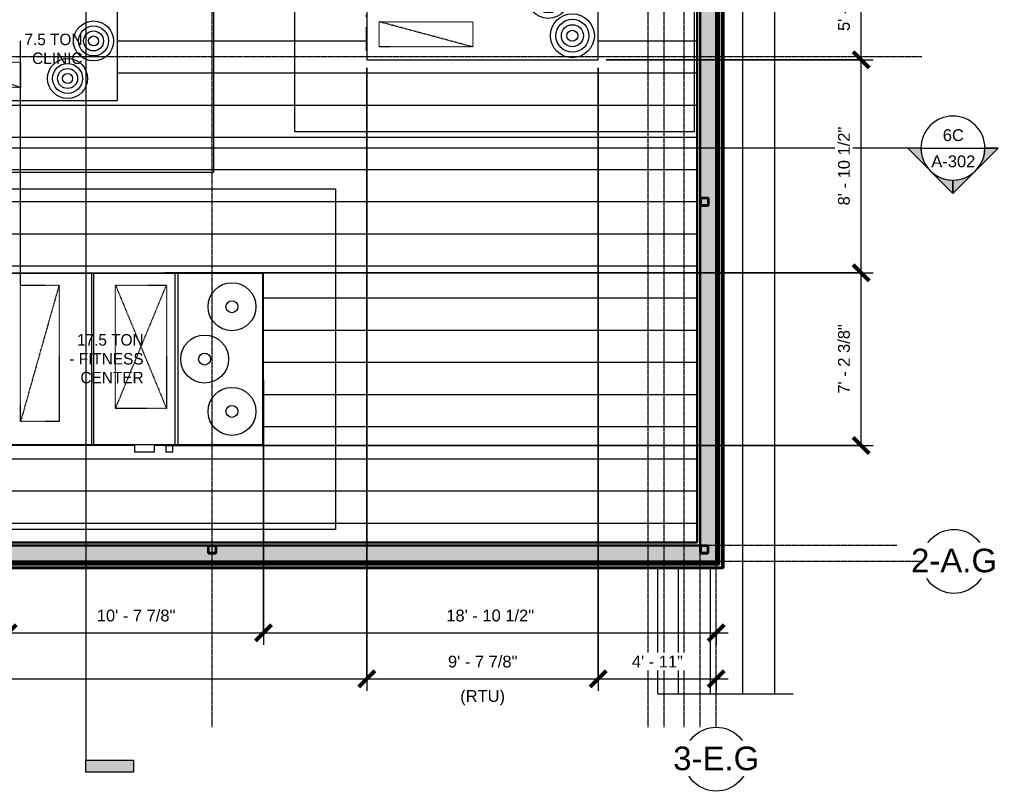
# Model space of a CAD drawing. Header units: inches. Extents: x 21290 to 29220, y -23522 to -20467.
# Drawn here: x 28723.9 to 29220, y -22910.2 to -22524.5 of the extents above; entities that cross this region are included whole.
import ezdxf

# ---------------------------------------------------------------- set-up
doc = ezdxf.new("R2010")
doc.units = ezdxf.units.IN
doc.header["$MEASUREMENT"] = 0
for name, pattern in [('Dash', [0.25, 0.125, -0.125]), ('Grid Line 1_2_', [0.875, 0.5, -0.125, 0.125, -0.125]), ('Hidden', [0.28125, 0.1875, -0.09375])]:
    doc.linetypes.add(name, pattern=pattern)
for name, color, linetype, lineweight in [('A-ANNO-DIMS', 211, 'Continuous', 9), ('A-ANNO-DIMS-64', 211, 'Continuous', 9), ('A-DETL', 90, 'Continuous', 9), ('A-ROOF', 132, 'Continuous', 9), ('A-ROOF-PATT', 132, 'Continuous', 9), ('A-WALL', 113, 'Continuous', 9), ('A-WALL-PATT', 111, 'Continuous', 25), ('G-ANNO-SYMB', 111, 'Continuous', 9), ('M-EQPM', 50, 'Continuous', 9), ('M-EQPM-HDLN', 50, 'Dash', 9), ('M-EQPM-IDEN', 50, 'Continuous', 9), ('S-COLS', 52, 'Continuous', 9), ('S-GRID', 1, 'Continuous', 9), ('S-GRID-IDEN', 1, 'Continuous', 9)]:
    doc.layers.add(name, color=color, linetype=linetype, lineweight=lineweight)
doc.styles.add('Arial_2', font='arial.ttf', dxfattribs={"height": 11.802395})
doc.styles.add('Arial_3', font='arial.ttf', dxfattribs={"height": 5.901198})
doc.styles.add('Century Gothic_1', font='GOTHIC.TTF', dxfattribs={"height": 5.748447})
doc.dimstyles.new('OD_Dimension', dxfattribs={"dimscale": 12, "dimtxt": 6, "dimasz": 0.666667, "dimexe": 0.5, "dimexo": 0.333333, "dimgap": 0.333333, "dimtad": 1, "dimdec": 3, "dimrnd": 0.125, "dimzin": 1, "dimdsep": 46, "dimlunit": 4, "dimtxsty": 'Arial_3', "dimblk1": 'OBLIQUE', "dimblk2": 'OBLIQUE', "dimsah": 1, "dimcen": 0.09, "dimdle": 0.5, "dimazin": 0, "dimtfac": 1, "dimtdec": 4, "dimtix": 1, "dimtmove": 0, "dimatfit": 3, "dimfxl": 1, "dimtvp": 1, "dimtfill": 1, "dimfrac": 2, "dimtolj": 1, "dimtzin": 0, "dimarcsym": 2})
pattern_1 = [(45, (6265.011, 0), (-6.3356768, 6.3356768), []), (45, (6265.011, 9.6), (-6.3356768, 6.3356768), [])]
pattern_2 = [(161.57, (6265.331, 0.32), (-2.560496185, -0.000537386), [0, -18.214, 2.022, 0]), (18.43, (6264.691, 0.32), (-2.560496185, 0.000537386), [0, -18.214, 2.022, 0]), (108.43, (6265.331, 0.32), (1.27922091, -6.400876726), [6.07, -14.166]), (71.57, (6264.691, 0.32), (1.27922091, 6.400876726), [6.07, -14.166])]
pattern_3 = [(0, (6265.011, 0), (10.24, 2.56), [0.845, -6.835, 0.845, -6.835, -40.96]), (0, (6265.011, 0), (10.24, 2.56), [-15.36, 0.845, -14.515, 0.845, -6.835, -17.92]), (0, (6265.011, 0), (10.24, 2.56), [-38.4, 0.845, -4.275, 0.845, -11.955]), (120, (6268.851, 1.28), (-7.33702503, 7.58810013), [0.845, -6.835, 0.845, -6.835, -40.96]), (120, (6268.851, 1.28), (-7.33702503, 7.58810013), [-15.36, 0.845, -14.515, 0.845, -6.835, -17.92]), (120, (6268.851, 1.28), (-7.33702503, 7.58810013), [-38.4, 0.845, -4.275, 0.845, -11.955]), (240, (6270.131, 6.4), (-2.90297497, -10.14810013), [0.845, -6.835, 0.845, -6.835, -40.96]), (240, (6270.131, 6.4), (-2.90297497, -10.14810013), [-15.36, 0.845, -14.515, 0.845, -6.835, -17.92]), (240, (6270.131, 6.4), (-2.90297497, -10.14810013), [-38.4, 0.845, -4.275, 0.845, -11.955])]
pattern_4 = [(0, (6265.011, 0), (0, 8), []), (90, (6265.011, 0), (-8, 5e-16), [])]

# ---------------------------------------------------------------- blocks, each defined once
blk = doc.blocks.new('Carrier_48TC_Standard_Efficiency_Gas_Heat_Electric_Cooling_Packaged_Rooftop_Unit_3_to_15_nominal_tons - 15 ton 48TC__16-873539-Roof Low - Callout 7')
at = {"layer": 'M-EQPM', "color": 43, "linetype": 'Hidden', "lineweight": 18}
for p, q in [((-105.94, -79.69), (-105.94, 67.69)), ((-105.94, 67.69), (93.94, 67.69)), ((93.94, 67.69), (93.94, -79.69)), ((93.94, -79.69), (-105.94, -79.69))]:
    blk.add_line(p, q, dxfattribs=at)
at = {"layer": 'M-EQPM', "color": 43, "lineweight": 18}
for p, q in [((57.94, 31.69), (-57.94, 31.69)), ((-57.94, 31.69), (-57.94, -31.69)), ((57.94, -31.69), (57.94, 31.69)), ((58.06, 27.31), (57.94, 27.31)), ((58.06, 27.31), (58.06, 15.44)), ((57.94, 15.44), (58.06, 15.44)), ((58.06, 10.34), (57.94, 10.34)), ((58.06, 10.32), (58.06, 10.34)), ((58.06, 10.34), (58.06, 9.29)), ((57.94, 9.29), (58.06, 9.29)), ((58.06, 6.69), (57.94, 6.69)), ((58.06, 9.29), (58.06, 9.31)), ((58.06, 6.69), (58.06, -25.06)), ((57.94, -25.06), (58.06, -25.06)), ((-57.94, -31.69), (57.94, -31.69))]:
    blk.add_line(p, q, dxfattribs=at)
for centre, radius in [((-44.94, 19.69), 11), ((-44.94, 19.69), 8.25), ((-44.94, 19.69), 5.5), ((-44.94, 19.69), 2.75), ((-32.94, 0), 11), ((-32.94, 0), 8.25), ((-32.94, 0), 5.5), ((-32.94, 0), 2.75), ((-44.94, -19.69), 11), ((-44.94, -19.69), 8.25), ((-44.94, -19.69), 5.5), ((-44.94, -19.69), 2.75)]:
    blk.add_circle(centre, radius, dxfattribs=at)
at = {"layer": 'M-EQPM-HDLN', "color": 43, "lineweight": 18}
for p, q in [((4.81, 25.31), (51.69, 12.69)), ((4.81, 12.69), (4.81, 25.31)), ((4.81, 25.31), (51.69, 25.31)), ((51.69, 25.31), (51.69, 12.69)), ((51.69, 12.69), (4.81, 12.69)), ((24.94, -26.81), (51.69, 7.19)), ((24.94, 7.19), (51.69, -26.81)), ((24.94, -26.81), (24.94, 7.19)), ((24.94, 7.19), (51.69, 7.19)), ((51.69, 7.19), (51.69, -26.81)), ((51.69, -26.81), (24.94, -26.81))]:
    blk.add_line(p, q, dxfattribs=at)
blk = doc.blocks.new('Carrier_48TC_Standard_Efficiency_Gas_Heat_Electric_Cooling_Packaged_Rooftop_Unit_3_to_15_nominal_tons - 7_5 ton 48TC__08-873531-Roof Low - Callout 7')
at = {"layer": 'M-EQPM', "color": 43, "linetype": 'Hidden', "lineweight": 18}
for p, q in [((-92.06, -77.75), (-92.06, 65.75)), ((-92.06, 65.75), (80.06, 65.75)), ((80.06, 65.75), (80.06, -77.75)), ((80.06, -77.75), (-92.06, -77.75))]:
    blk.add_line(p, q, dxfattribs=at)
at = {"layer": 'M-EQPM', "color": 43, "lineweight": 18}
for p, q in [((44.06, 29.75), (-44.06, 29.75)), ((-44.06, 29.75), (-44.06, -29.75)), ((44.06, -29.75), (44.06, 29.75)), ((44.19, 24.75), (44.06, 24.75)), ((44.19, 24.75), (44.19, 12.12)), ((44.06, 12.12), (44.19, 12.12)), ((44.19, 8.15), (44.06, 8.15)), ((44.06, 7.1), (44.19, 7.1)), ((44.19, 8.13), (44.19, 8.15)), ((44.19, 8.15), (44.19, 7.1)), ((44.19, 7.1), (44.19, 7.12)), ((44.19, 4.87), (44.06, 4.87)), ((44.19, 4.87), (44.19, -23.5)), ((44.06, -23.5), (44.19, -23.5)), ((-44.06, -29.75), (44.06, -29.75))]:
    blk.add_line(p, q, dxfattribs=at)
for centre, radius in [((-19.06, 18.75), 10), ((-19.06, 18.75), 7.5), ((-19.06, 18.75), 5), ((-19.06, 18.75), 2.5), ((-32.06, 0), 10), ((-32.06, 0), 7.5), ((-32.06, 0), 5), ((-32.06, 0), 2.5)]:
    blk.add_circle(centre, radius, dxfattribs=at)
at = {"layer": 'M-EQPM-HDLN', "color": 43, "lineweight": 18}
for p, q in [((4.44, 23.25), (40.81, 10.62)), ((4.44, 10.62), (4.44, 23.25)), ((4.44, 23.25), (40.81, 23.25)), ((40.81, 23.25), (40.81, 10.62)), ((40.81, 10.62), (4.44, 10.62)), ((26.81, -23.5), (40.81, 5.25)), ((26.81, 5.25), (40.81, -23.5)), ((26.81, -23.5), (26.81, 5.25)), ((26.81, 5.25), (40.81, 5.25)), ((40.81, 5.25), (40.81, -23.5)), ((40.81, -23.5), (26.81, -23.5))]:
    blk.add_line(p, q, dxfattribs=at)
blk = doc.blocks.new('AHU-Rooftop-Carrier 48TC 15-28 ton - TC017-1749339-Roof Low - Callout 7')
at = {"layer": 'M-EQPM', "color": 43, "linetype": 'Hidden', "lineweight": 18}
for p, q in [((-105.94, -85.19), (-105.94, 85.19)), ((-105.94, 85.19), (99.94, 85.19)), ((99.94, 85.19), (99.94, -85.19)), ((99.94, -85.19), (-105.94, -85.19))]:
    blk.add_line(p, q, dxfattribs=at)
at = {"layer": 'M-EQPM', "color": 43, "lineweight": 18}
for p, q in [((-63.94, 43.19), (63.94, 43.19)), ((-63.94, 43.19), (-63.94, -43.19)), ((-63.47, 42.47), (-63.47, -42.47)), ((-63.47, 42.47), (-63.47, -42.47)), ((63.22, 42.72), (-63.22, 42.72)), ((63.22, 42.72), (-63.22, 42.72)), ((-22.27, 42.72), (-22.27, -42.72)), ((-21.27, 42.72), (-21.27, -42.72)), ((19.41, 42.72), (19.41, -42.72)), ((20.91, 42.72), (20.91, -42.72)), ((63.47, -42.47), (63.47, 42.47)), ((63.47, -42.47), (63.47, 42.47)), ((63.94, -43.19), (63.94, 43.19)), ((-0.68, -43.19), (-63.94, -43.19)), ((-63.22, -42.72), (63.22, -42.72)), ((-63.22, -42.72), (63.22, -42.72)), ((-0.68, -42.72), (-0.68, -46.34)), ((9.32, -46.34), (9.32, -42.72)), ((14.91, -43.19), (9.32, -43.19)), ((14.91, -42.72), (14.91, -46.34)), ((18.41, -46.34), (18.41, -42.72)), ((63.94, -43.19), (18.41, -43.19)), ((-0.68, -46.34), (9.32, -46.34)), ((14.91, -46.34), (18.41, -46.34))]:
    blk.add_line(p, q, dxfattribs=at)
for centre, radius in [((48.09, 26.19), 12), ((48.09, 26.19), 3), ((34.41, 0), 12), ((34.41, 0), 3), ((48.09, -26.19), 12), ((48.09, -26.19), 3)]:
    blk.add_circle(centre, radius, dxfattribs=at)
for centre, start, end in [((-63.22, 42.47), 90, 180), ((-63.22, 42.47), 90, 180), ((63.22, 42.47), 0, 90), ((63.22, 42.47), 0, 90), ((-63.22, -42.47), 180, 270), ((-63.22, -42.47), 180, 270), ((63.22, -42.47), 270, 0), ((63.22, -42.47), 270, 0)]:
    blk.add_arc(centre, 0.25, start, end, dxfattribs=at)
at = {"layer": 'M-EQPM-HDLN', "color": 43, "lineweight": 18}
for p, q in [((-38.44, 36.94), (-57.69, -31.19)), ((-57.69, -31.19), (-57.69, 36.94)), ((-57.69, 36.94), (-38.44, 36.94)), ((-38.44, 36.94), (-38.44, -31.19)), ((-10.19, 36.94), (15.31, -24.69)), ((-10.19, -24.69), (15.31, 36.94)), ((-10.19, -24.69), (-10.19, 36.94)), ((-10.19, 36.94), (15.31, 36.94)), ((15.31, 36.94), (15.31, -24.69)), ((15.31, -24.69), (-10.19, -24.69)), ((-38.44, -31.19), (-57.69, -31.19))]:
    blk.add_line(p, q, dxfattribs=at)
blk = doc.blocks.new('Section - 3_32_ x 3_8_-18514-Roof Low - Callout 7')
at = {"layer": 'G-ANNO-SYMB'}
blk.add_hatch(color=256, dxfattribs=at).paths.add_polyline_path([(0, 0.375), (0, 0), (-0.09375, 0), (-0.09375, 0.375)], flags=0)
for p, q in [((0, 0.375), (-0.09375, 0.375)), ((-0.09375, 0.375), (-0.09375, 0)), ((0, 0), (0, 0.375)), ((-0.09375, 0), (0, 0))]:
    blk.add_line(p, q, dxfattribs=at)
blk = doc.blocks.new('Section - Section Head - Filled-1526-Roof Low - Callout 7')
at = {"layer": 'G-ANNO-SYMB'}
h = blk.add_hatch(color=256, dxfattribs=at)
edge = h.paths.add_edge_path(flags=0)
edge.add_line((-0.4268, 0.1768), (-0.25, 0.3536))
edge.add_line((-0.25, 0.3536), (-0.25, 0.25))
edge.add_arc((-0.25, 0), 0.25, 90, 135)
h = blk.add_hatch(color=256, dxfattribs=at)
edge = h.paths.add_edge_path(flags=0)
edge.add_arc((-0.25, 0), 0.25, 45, 90)
edge.add_line((-0.25, 0.25), (-0.25, 0.3536))
edge.add_line((-0.25, 0.3536), (-0.0732, 0.1768))
h = blk.add_hatch(color=256, dxfattribs=at)
edge = h.paths.add_edge_path(flags=0)
edge.add_arc((-0.25, 0), 0.2503, 137.9216, 180)
edge.add_line((-0.5003, 0), (-0.6036, 0))
edge.add_line((-0.6036, 0), (-0.4358, 0.1678))
h = blk.add_hatch(color=256, dxfattribs=at)
edge = h.paths.add_edge_path(flags=0)
edge.add_line((-0.0642, 0.1678), (0.1036, 0))
edge.add_line((0.1036, 0), (0.0003, 0))
edge.add_arc((-0.25, 0), 0.2503, 0, 42.0784)
for p, q in [((-0.25, 0.3536), (-0.6036, 0)), ((-0.25, 0.3536), (-0.4268, 0.1768)), ((-0.25, 0.3536), (0.1036, 0)), ((-0.25, 0.25), (-0.25, 0.3536)), ((-0.0732, 0.1768), (-0.25, 0.3536)), ((-0.25, 0.3536), (-0.25, 0.25)), ((-0.4358, 0.1678), (-0.6036, 0)), ((0.1036, 0), (-0.0642, 0.1678)), ((-0.6036, 0), (-0.5003, 0)), ((0.0003, 0), (0.1036, 0)), ((-0.5, 0), (-0.6036, 0)), ((0, 0), (0.1036, 0))]:
    blk.add_line(p, q, dxfattribs=at)
for radius, start, end in [(0.25, 360, 180), (0.25, 90, 135), (0.25, 45, 90), (0.2503, 137.9216, 180), (0.2503, 0, 42.0784), (0.25, 180, 360)]:
    blk.add_arc((-0.25, 0), radius, start, end, dxfattribs=at)
blk = doc.blocks.new('Grid - Grid Head - Circle-14747-Roof Low - Callout 7')
at = {"layer": 'S-GRID-IDEN'}
blk.add_circle((0, 0), 0.25, dxfattribs=at)
blk = doc.blocks.new('DIMBLOCK35-Roof Low - Callout 7')
at = {"layer": 'A-ANNO-DIMS-64', "lineweight": 50}
for p, q in [((29144.99, -22650.93), (29140.99, -22646.93)), ((29144.99, -22650.93), (29148.99, -22654.93)), ((29144.99, -22737.3), (29140.99, -22733.3)), ((29144.99, -22737.3), (29148.99, -22741.3))]:
    blk.add_line(p, q, dxfattribs=at)
at = {"layer": 'A-ANNO-DIMS-64'}
for p, q in [((28796.44, -22650.93), (29150.99, -22650.93)), ((29144.99, -22650.93), (28796.44, -22650.93)), ((29144.99, -22737.3), (29144.99, -22650.93)), ((28796.44, -22737.3), (29150.99, -22737.3)), ((29144.99, -22737.3), (28796.44, -22737.3))]:
    blk.add_line(p, q, dxfattribs=at)
at = {"layer": 'A-ANNO-DIMS-64', "color": 0, "insert": (29133.34, -22711.42), "char_height": 5.9012, "width": 41.5385, "attachment_point": 1, "rotation": 90, "line_spacing_factor": 0.938532, "style": 'Arial_3', "bg_fill": 3, "box_fill_scale": 1.25, "bg_fill_color": 0, "bg_fill_transparency": 0}
blk.add_mtext('7\' - 2 3/8"', dxfattribs=at)
blk = doc.blocks.new('_Oblique')
at = {"color": 0, "linetype": 'ByBlock', "lineweight": -2}
blk.add_line((-0.5, -0.5), (0.5, 0.5), dxfattribs=at)
blk = doc.blocks.new('DIMBLOCK36-Roof Low - Callout 7')
at = {"layer": 'A-ANNO-DIMS-64', "lineweight": 50}
for p, q in [((29144.99, -22544.43), (29140.99, -22540.43)), ((29144.99, -22544.43), (29148.99, -22548.43)), ((29144.99, -22650.93), (29140.99, -22646.93)), ((29144.99, -22650.93), (29148.99, -22654.93))]:
    blk.add_line(p, q, dxfattribs=at)
at = {"layer": 'A-ANNO-DIMS-64'}
for p, q in [((29017.4, -22544.43), (29150.99, -22544.43)), ((29144.99, -22544.43), (29017.4, -22544.43)), ((29144.99, -22650.93), (29144.99, -22544.43)), ((28796.44, -22650.93), (29150.99, -22650.93)), ((29144.99, -22650.93), (28796.44, -22650.93))]:
    blk.add_line(p, q, dxfattribs=at)
at = {"layer": 'A-ANNO-DIMS-64', "color": 0, "insert": (29133.34, -22617.25), "char_height": 5.9012, "width": 46.9662, "attachment_point": 1, "rotation": 90, "line_spacing_factor": 0.938532, "style": 'Arial_3', "bg_fill": 3, "box_fill_scale": 1.25, "bg_fill_color": 0, "bg_fill_transparency": 0}
blk.add_mtext('8\' - 10 1/2"', dxfattribs=at)
blk = doc.blocks.new('DIMBLOCK37-Roof Low - Callout 7')
at = {"layer": 'A-ANNO-DIMS-64', "lineweight": 50}
for p, q in [((29144.99, -22481.05), (29140.99, -22477.05)), ((29144.99, -22481.05), (29148.99, -22485.05)), ((29144.99, -22544.43), (29140.99, -22540.43)), ((29144.99, -22544.43), (29148.99, -22548.43))]:
    blk.add_line(p, q, dxfattribs=at)
at = {"layer": 'A-ANNO-DIMS-64'}
for p, q in [((29017.4, -22481.05), (29150.99, -22481.05)), ((29144.99, -22481.05), (29017.4, -22481.05)), ((29144.99, -22544.43), (29144.99, -22481.05)), ((29017.4, -22544.43), (29150.99, -22544.43)), ((29144.99, -22544.43), (29017.4, -22544.43))]:
    blk.add_line(p, q, dxfattribs=at)
at = {"layer": 'A-ANNO-DIMS-64', "color": 0, "insert": (29133.34, -22530.05), "char_height": 5.9012, "width": 41.5385, "attachment_point": 1, "rotation": 90, "line_spacing_factor": 0.938532, "style": 'Arial_3', "bg_fill": 3, "box_fill_scale": 1.25, "bg_fill_color": 0, "bg_fill_transparency": 0}
blk.add_mtext('5\' - 3 3/8"', dxfattribs=at)
blk = doc.blocks.new('DIMBLOCK39-Roof Low - Callout 7')
at = {"layer": 'A-ANNO-DIMS-64'}
for p, q in [((28897.53, -22548.43), (28897.53, -22860.12)), ((28897.53, -22854.12), (28897.53, -22548.43)), ((28320.65, -22854.12), (28897.53, -22854.12)), ((28326.65, -22852.46), (28326.65, -22860.12)), ((28326.65, -22854.12), (28326.65, -22852.46))]:
    blk.add_line(p, q, dxfattribs=at)
at = {"layer": 'A-ANNO-DIMS-64', "lineweight": 50}
for p, q in [((28326.65, -22854.12), (28322.65, -22858.12)), ((28326.65, -22854.12), (28330.65, -22850.12)), ((28897.53, -22854.12), (28893.53, -22858.12)), ((28897.53, -22854.12), (28901.53, -22850.12))]:
    blk.add_line(p, q, dxfattribs=at)
at = {"layer": 'A-ANNO-DIMS-64', "color": 0, "insert": (28592.52, -22842.46), "char_height": 5.9012, "width": 46.9662, "attachment_point": 1, "line_spacing_factor": 0.938532, "style": 'Arial_3', "bg_fill": 3, "box_fill_scale": 1.25, "bg_fill_color": 0, "bg_fill_transparency": 0}
blk.add_mtext('47\' - 6 7/8"', dxfattribs=at)
blk = doc.blocks.new('DIMBLOCK40-Roof Low - Callout 7')
at = {"layer": 'A-ANNO-DIMS-64'}
for p, q in [((28897.53, -22548.43), (28897.53, -22860.12)), ((28897.53, -22854.12), (28897.53, -22548.43)), ((29013.4, -22548.43), (29013.4, -22860.12)), ((29013.4, -22854.12), (29013.4, -22548.43)), ((28897.53, -22854.12), (29013.4, -22854.12))]:
    blk.add_line(p, q, dxfattribs=at)
at = {"layer": 'A-ANNO-DIMS-64', "lineweight": 50}
for p, q in [((28897.53, -22854.12), (28893.53, -22858.12)), ((28897.53, -22854.12), (28901.53, -22850.12)), ((29013.4, -22854.12), (29009.4, -22858.12)), ((29013.4, -22854.12), (29017.4, -22850.12))]:
    blk.add_line(p, q, dxfattribs=at)
at = {"layer": 'A-ANNO-DIMS-64', "color": 0, "attachment_point": 1, "line_spacing_factor": 0.938532, "style": 'Arial_3', "bg_fill": 3, "box_fill_scale": 1.25, "bg_fill_color": 0, "bg_fill_transparency": 0}
for s, insert, char_height, width in [('9\' - 7 7/8"', (28938.16, -22842.46), 5.9012, 41.5385), ('(RTU)', (28944.29, -22859.69), 5.901, 26.8062)]:
    blk.add_mtext(s, dxfattribs=dict(at, insert=insert, char_height=char_height, width=width))
blk = doc.blocks.new('DIMBLOCK41-Roof Low - Callout 7')
at = {"layer": 'A-ANNO-DIMS-64'}
for p, q in [((29013.4, -22548.43), (29013.4, -22860.12)), ((29013.4, -22854.12), (29013.4, -22548.43)), ((29013.4, -22854.12), (29078.4, -22854.12)), ((29072.4, -22852.46), (29072.4, -22860.12)), ((29072.4, -22854.12), (29072.4, -22852.46))]:
    blk.add_line(p, q, dxfattribs=at)
at = {"layer": 'A-ANNO-DIMS-64', "lineweight": 50}
for p, q in [((29013.4, -22854.12), (29009.4, -22858.12)), ((29013.4, -22854.12), (29017.4, -22850.12)), ((29072.4, -22854.12), (29068.4, -22858.12)), ((29072.4, -22854.12), (29076.4, -22850.12))]:
    blk.add_line(p, q, dxfattribs=at)
at = {"layer": 'A-ANNO-DIMS-64', "color": 0, "insert": (29030.16, -22842.46), "char_height": 5.901, "width": 30.5723, "attachment_point": 1, "line_spacing_factor": 0.938532, "style": 'Arial_3', "bg_fill": 3, "box_fill_scale": 1.25, "bg_fill_color": 0, "bg_fill_transparency": 0}
blk.add_mtext('4\' - 11"', dxfattribs=at)
blk = doc.blocks.new('DIMBLOCK42-Roof Low - Callout 7')
at = {"layer": 'A-ANNO-DIMS-64'}
for p, q in [((28718.06, -22704.43), (28718.06, -22837.08)), ((28718.06, -22831.08), (28718.06, -22704.43)), ((28845.93, -22704.43), (28845.93, -22837.08)), ((28845.93, -22831.08), (28845.93, -22704.43)), ((28712.06, -22831.08), (28845.93, -22831.08))]:
    blk.add_line(p, q, dxfattribs=at)
at = {"layer": 'A-ANNO-DIMS-64', "lineweight": 50}
for p, q in [((28718.06, -22831.08), (28722.06, -22827.08)), ((28845.93, -22831.08), (28849.93, -22827.08)), ((28718.06, -22831.08), (28714.06, -22835.08)), ((28845.93, -22831.08), (28841.93, -22835.08))]:
    blk.add_line(p, q, dxfattribs=at)
at = {"layer": 'A-ANNO-DIMS-64', "color": 0, "insert": (28762.43, -22819.42), "char_height": 5.9012, "width": 46.9662, "attachment_point": 1, "line_spacing_factor": 0.938532, "style": 'Arial_3', "bg_fill": 3, "box_fill_scale": 1.25, "bg_fill_color": 0, "bg_fill_transparency": 0}
blk.add_mtext('10\' - 7 7/8"', dxfattribs=at)
blk = doc.blocks.new('DIMBLOCK43-Roof Low - Callout 7')
at = {"layer": 'A-ANNO-DIMS-64'}
for p, q in [((28845.93, -22704.43), (28845.93, -22837.08)), ((28845.93, -22831.08), (28845.93, -22704.43)), ((28845.93, -22831.08), (29078.4, -22831.08)), ((29072.4, -22829.42), (29072.4, -22837.08)), ((29072.4, -22831.08), (29072.4, -22829.42))]:
    blk.add_line(p, q, dxfattribs=at)
at = {"layer": 'A-ANNO-DIMS-64', "lineweight": 50}
for p, q in [((28845.93, -22831.08), (28849.93, -22827.08)), ((29072.4, -22831.08), (29076.4, -22827.08)), ((28845.93, -22831.08), (28841.93, -22835.08)), ((29072.4, -22831.08), (29068.4, -22835.08))]:
    blk.add_line(p, q, dxfattribs=at)
at = {"layer": 'A-ANNO-DIMS-64', "color": 0, "insert": (28937.34, -22819.42), "char_height": 5.9012, "width": 52.3938, "attachment_point": 1, "line_spacing_factor": 0.938532, "style": 'Arial_3', "bg_fill": 3, "box_fill_scale": 1.25, "bg_fill_color": 0, "bg_fill_transparency": 0}
blk.add_mtext('18\' - 10 1/2"', dxfattribs=at)

msp = doc.modelspace()

# ---------------------------------------------------------------- hatches: boundary and pattern name
at = {"layer": 'A-ROOF-PATT'}
h = msp.add_hatch(dxfattribs=at)
h.set_pattern_fill('FP_28', color=8, style=0, pattern_type=2)
h.set_pattern_definition([(0, (6302.684, -180.953), (0, 16.082), [])])
h.paths.add_polyline_path([(28235.9013, -22808.3028), (28322.9013, -22808.3028), (28322.9013, -22786.5528), (28323.3388, -22786.5528), (28323.3388, -22338.7403), (28964.7763, -22338.7403), (28964.7763, -22341.5528), (28956.7562, -22341.5779), (28956.7733, -22342.1987), (28956.6155, -22342.1987), (28956.6155, -22348.908), (28956.7732, -22348.908), (28956.7545, -22349.5528), (28822.0372, -22349.5528), (28822.1513, -22350.0528), (28821.9295, -22350.9503), (28821.3983, -22351.6165), (28820.5964, -22352.0027), (28819.7063, -22352.0027), (28818.897, -22351.6073), (28818.3494, -22350.9206), (28818.1513, -22350.0528), (28818.2654, -22349.5528), (28580.7872, -22349.553), (28580.9013, -22350.0528), (28580.6795, -22350.9503), (28580.1483, -22351.6165), (28579.3464, -22352.0027), (28578.4563, -22352.0027), (28577.647, -22351.6073), (28577.0994, -22350.9206), (28576.9013, -22350.0528), (28577.0154, -22349.5528), (28336.5822, -22349.5528), (28336.6963, -22350.0528), (28336.4745, -22350.9503), (28335.9433, -22351.6165), (28335.1414, -22352.0027), (28334.2513, -22352.0027), (28333.442, -22351.6073), (28332.8944, -22350.9206), (28332.6963, -22350.0528), (28332.9013, -22349.1553), (28332.9013, -22341.5528), (28326.1513, -22341.5779), (28326.1764, -22352.5528), (28334.1513, -22352.5528), (28334.1513, -22541.1294), (28334.2063, -22541.103), (28335.0964, -22541.103), (28335.9056, -22541.4983), (28336.4533, -22542.185), (28336.6513, -22543.0528), (28336.4295, -22543.9503), (28335.8983, -22544.6165), (28335.0964, -22545.0027), (28334.1513, -22545.0218), (28334.1513, -22785.8028), (29062.9013, -22785.8028), (29062.9013, -22446.6778), (29075.6513, -22446.6778), (29075.6513, -22372.8038), (29047.5223, -22372.8038), (29047.5223, -22371.0318), (29047.2723, -22371.0315), (29047.2723, -22370.9693), (29047.4598, -22370.9693), (29047.4598, -22370.7403), (29043.9628, -22370.742), (29043.9628, -22372.7413), (29046.6718, -22372.7413), (29046.6718, -22372.6788), (29046.7343, -22372.6788), (29046.7343, -22372.8038), (29043.9003, -22372.8038), (29043.9003, -22370.6778), (29051.4003, -22370.6778), (29051.4003, -22370.5528), (29044.9628, -22370.5528), (29044.9628, -22370.3028), (29043.9003, -22370.3028), (29043.9003, -22308.0945), (28259.9013, -22308.0945), (28259.9013, -22519.0528), (28235.9013, -22519.0528), (28235.9013, -22802.5885)], flags=0)
h.paths.add_polyline_path([(28796.9015, -22740.4591), (28796.9015, -22737.3028), (28791.3156, -22737.3028), (28791.3156, -22740.4591), (28781.3156, -22740.4591), (28781.3156, -22737.3028), (28718.0578, -22737.3028), (28718.0578, -22650.9278), (28845.9328, -22650.9278), (28845.9328, -22737.3028), (28800.4015, -22737.3028), (28800.4015, -22740.4591)], flags=0)
h.paths.add_polyline_path([(28708.5901, -22564.8028), (28684.6828, -22564.8028), (28684.6828, -22559.8028), (28684.5578, -22559.8028), (28684.5578, -22547.1778), (28684.6828, -22547.1778), (28684.6828, -22543.1834), (28684.5578, -22543.1834), (28684.5578, -22542.1722), (28684.6828, -22542.1722), (28684.6828, -22539.9278), (28684.5578, -22539.9278), (28684.5578, -22511.5528), (28684.6828, -22511.5528), (28684.6828, -22505.3028), (28772.8078, -22505.3028), (28772.8078, -22564.8028), (28724.3078, -22564.8028)], flags=0)
h.paths.add_polyline_path([(28334.6513, -22544.8478), (28335.5488, -22544.6073), (28336.2138, -22543.9206), (28336.4463, -22543.0528), (28336.2058, -22542.1553), (28335.5147, -22541.4891), (28334.6513, -22541.2578), (28334.1513, -22541.3918), (28334.1513, -22544.7138), (28334.2063, -22544.7286)], flags=0)
h.paths.add_polyline_path([(28969.9091, -22544.4278), (28897.5263, -22544.4278), (28897.5263, -22540.0528), (28897.4013, -22540.0528), (28897.4013, -22528.1778), (28897.5263, -22528.1778), (28897.5263, -22523.0584), (28897.4013, -22523.0584), (28897.4013, -22522.0472), (28897.5263, -22522.0472), (28897.5263, -22519.4278), (28897.4013, -22519.4278), (28897.4013, -22487.6778), (28897.5263, -22487.6778), (28897.5263, -22481.0528), (29013.4013, -22481.0528), (29013.4013, -22544.4278), (28969.9965, -22544.4278)], flags=0)
h.paths.add_polyline_path([(28620.0941, -22448.5528), (28593.7138, -22448.5528), (28593.7138, -22389.0528), (28681.8388, -22389.0528), (28681.8388, -22394.0528), (28681.9638, -22394.0528), (28681.9638, -22406.6778), (28681.8388, -22406.6778), (28681.8388, -22410.6722), (28681.9638, -22410.6722), (28681.9638, -22411.6834), (28681.8388, -22411.6834), (28681.8388, -22413.9278), (28681.9638, -22413.9278), (28681.9638, -22442.3028), (28681.8388, -22442.3028), (28681.8388, -22448.5528), (28622.3831, -22448.5528)], flags=0)
h.paths.add_polyline_path([(28823.5327, -22433.0528), (28822.1513, -22433.0528), (28822.1513, -22389.0528), (28896.5263, -22389.0528), (28896.5263, -22391.3028), (28896.6513, -22391.3028), (28896.6513, -22401.8028), (28896.5263, -22401.8028), (28896.5263, -22405.7972), (28896.6513, -22405.7972), (28896.6513, -22406.8084), (28896.5263, -22406.8084), (28896.5263, -22409.6778), (28896.6513, -22409.6778), (28896.6513, -22426.4278), (28896.5263, -22426.4278), (28896.5263, -22433.0528), (28844.1714, -22433.0528)], flags=0)
h.paths.add_polyline_path([(28958.8313, -22352.0027), (28958.022, -22351.6073), (28957.4744, -22350.9206), (28957.2763, -22350.0528), (28957.4981, -22349.1553), (28958.0293, -22348.4891), (28958.8313, -22348.103), (28959.7214, -22348.103), (28960.5306, -22348.4983), (28961.0783, -22349.185), (28961.2763, -22350.0528), (28961.0545, -22350.9503), (28960.5233, -22351.6165), (28959.7214, -22352.0027), (28959.2763, -22352.0027)], flags=0)
h.paths.add_polyline_path([(28578.9013, -22351.8478), (28579.7988, -22351.6073), (28580.4638, -22350.9206), (28580.6963, -22350.0528), (28580.5623, -22349.5528), (28577.2403, -22349.5528), (28577.1063, -22350.0528), (28577.3468, -22350.9503), (28578.0038, -22351.6073), (28578.4563, -22351.7286)], flags=0)
h.paths.add_polyline_path([(28959.2763, -22351.8478), (28960.1738, -22351.6073), (28960.8388, -22350.9206), (28961.0713, -22350.0528), (28960.8308, -22349.1553), (28960.1738, -22348.4983), (28959.2763, -22348.2578), (28958.3788, -22348.4983), (28957.7138, -22349.185), (28957.4813, -22350.0528), (28957.7218, -22350.9503), (28958.413, -22351.6165), (28958.8313, -22351.7286)], flags=0)
h.paths.add_polyline_path([(28334.6963, -22351.8478), (28335.5938, -22351.6073), (28336.2588, -22350.9206), (28336.4913, -22350.0528), (28336.3573, -22349.5528), (28333.0353, -22349.5528), (28332.9013, -22350.0528), (28333.1418, -22350.9503), (28333.7988, -22351.6073), (28334.2513, -22351.7286)], flags=0)
h.paths.add_polyline_path([(28820.1513, -22351.8478), (28821.0488, -22351.6073), (28821.7138, -22350.9206), (28821.9463, -22350.0528), (28821.8123, -22349.5528), (28818.4903, -22349.5528), (28818.3563, -22350.0528), (28818.5968, -22350.9503), (28819.2538, -22351.6073), (28819.7063, -22351.7286)], flags=0)
h.paths.add_polyline_path([(28956.6148, -22341.6622), (28956.6186, -22341.6466), (28956.612, -22341.6622)], flags=0)
h = msp.add_hatch(dxfattribs=at)
h.set_pattern_fill('FP_27', color=8, style=0, pattern_type=2)
h.set_pattern_definition([(90, (6265.31, -40.069), (-16.082, 1e-15), [])])
h.paths.add_polyline_path([(29043.1513, -22861.6153), (29110.8894, -22861.6153), (29110.8894, -22372.8038), (29076.1513, -22372.8038), (29076.1513, -22798.6153), (29043.1513, -22798.6153), (29043.1513, -22802.5885)], flags=0)
at = {"layer": 'A-WALL-PATT', "lineweight": 9}
h = msp.add_hatch(dxfattribs=at)
h.set_pattern_fill('FP_30', color=8, style=0, pattern_type=2)
h.set_pattern_definition(pattern_2)
h.paths.add_polyline_path([(29064.4013, -22787.3028), (29072.4013, -22787.3028), (29072.4013, -22448.1778), (29064.4013, -22448.1778), (29064.4013, -22785.8028)], flags=0)
h = msp.add_hatch(dxfattribs=at)
h.set_pattern_fill('FP_32', color=8, style=0, pattern_type=2)
h.set_pattern_definition(pattern_3)
h.paths.add_polyline_path([(29072.9013, -22795.3028), (29072.9013, -22448.1778), (29072.4013, -22448.1778), (29072.4013, -22795.3028)], flags=0)
h = msp.add_hatch(dxfattribs=at)
h.set_pattern_fill('FP_31', color=8, style=0, pattern_type=2)
h.set_pattern_definition(pattern_4)
h.paths.add_polyline_path([(29072.9013, -22795.8028), (29073.9013, -22795.8028), (29073.9013, -22448.1778), (29072.9013, -22448.1778), (29072.9013, -22795.3028)], flags=0)
h = msp.add_hatch(dxfattribs=at)
h.set_pattern_fill('FP_30', color=8, style=0, pattern_type=2)
h.set_pattern_definition(pattern_2)
h.paths.add_polyline_path([(28325.1513, -22795.3028), (29072.4013, -22795.3028), (29072.4013, -22787.3028), (28325.1513, -22787.3028), (28325.1513, -22793.7583)], flags=0)
h = msp.add_hatch(dxfattribs=at)
h.set_pattern_fill('FP_32', color=8, style=0, pattern_type=2)
h.set_pattern_definition(pattern_3)
h.paths.add_polyline_path([(28325.1513, -22795.8028), (29072.9013, -22795.8028), (29072.9013, -22795.3028), (28325.1513, -22795.3028)], flags=0)
h = msp.add_hatch(dxfattribs=at)
h.set_pattern_fill('FP_31', color=8, style=0, pattern_type=2)
h.set_pattern_definition(pattern_4)
h.paths.add_polyline_path([(28325.1513, -22796.8028), (29073.9013, -22796.8028), (29073.9013, -22795.8028), (28325.1513, -22795.8028)], flags=0)
at = {"layer": 'S-COLS'}
h = msp.add_hatch(dxfattribs=at)
h.set_pattern_fill('FP_29', color=8, style=0, pattern_type=2)
h.set_pattern_definition(pattern_1)
h.paths.add_polyline_path([(29064.9923, -22617.4278), (29068.0603, -22617.4278), (29068.3898, -22617.2913), (29068.5263, -22616.9618), (29068.5263, -22613.8938), (29068.3898, -22613.5643), (29068.0603, -22613.4278), (29064.9923, -22613.4278), (29064.6628, -22613.5643), (29064.5263, -22613.8938), (29064.5263, -22616.9618), (29064.6628, -22617.2913)], flags=0)
h.paths.add_polyline_path([(29064.9923, -22617.1948), (29064.8276, -22617.1266), (29064.7593, -22616.9618), (29064.7593, -22613.8938), (29064.8276, -22613.7291), (29064.9923, -22613.6608), (29068.0603, -22613.6608), (29068.2251, -22613.7291), (29068.2933, -22613.8938), (29068.2933, -22616.9618), (29068.2251, -22617.1266), (29068.0603, -22617.1948)], flags=0)
h = msp.add_hatch(dxfattribs=at)
h.set_pattern_fill('FP_29', color=8, style=0, pattern_type=2)
h.set_pattern_definition(pattern_1)
h.paths.add_polyline_path([(28818.6173, -22791.3025), (28821.6853, -22791.3025), (28822.0148, -22791.166), (28822.1513, -22790.8365), (28822.1513, -22787.7685), (28822.0148, -22787.439), (28821.6853, -22787.3025), (28818.6173, -22787.3025), (28818.2878, -22787.439), (28818.1513, -22787.7685), (28818.1513, -22790.8365), (28818.2878, -22791.166)], flags=0)
h.paths.add_polyline_path([(28818.6173, -22791.0695), (28818.4526, -22791.0013), (28818.3843, -22790.8365), (28818.3843, -22787.7685), (28818.4526, -22787.6038), (28818.6173, -22787.5355), (28821.6853, -22787.5355), (28821.8501, -22787.6038), (28821.9183, -22787.7685), (28821.9183, -22790.8365), (28821.8501, -22791.0013), (28821.6853, -22791.0695)], flags=0)
h = msp.add_hatch(dxfattribs=at)
h.set_pattern_fill('FP_29', color=8, style=0, pattern_type=2)
h.set_pattern_definition(pattern_1)
h.paths.add_polyline_path([(29064.8829, -22791.3025), (29067.9509, -22791.3025), (29068.2805, -22791.166), (29068.4169, -22790.8365), (29068.4169, -22787.7685), (29068.2805, -22787.439), (29067.9509, -22787.3025), (29064.8829, -22787.3025), (29064.5534, -22787.439), (29064.4169, -22787.7685), (29064.4169, -22790.8365), (29064.5534, -22791.166)], flags=0)
h.paths.add_polyline_path([(29064.8829, -22791.0695), (29064.7182, -22791.0013), (29064.6499, -22790.8365), (29064.6499, -22787.7685), (29064.7182, -22787.6038), (29064.8829, -22787.5355), (29067.9509, -22787.5355), (29068.1157, -22787.6038), (29068.1839, -22787.7685), (29068.1839, -22790.8365), (29068.1157, -22791.0013), (29067.9509, -22791.0695), (29067.7859, -22791.0695)], flags=0)

# ---------------------------------------------------------------- linework, layer by layer
at = {"layer": 'A-DETL', "color": 43, "lineweight": 18}
msp.add_line((28724.3078, -22657.1778), (28724.3078, -22534.9766), dxfattribs=at)
at = {"layer": 'A-ROOF', "color": 43, "lineweight": 18}
for p, q in [((29076.1513, -22372.8038), (29076.1513, -22798.6153)), ((29043.1513, -22861.6153), (29043.1513, -22798.6153)), ((29076.1513, -22798.6153), (29075.7138, -22798.6153)), ((29043.1513, -22861.6153), (29110.8894, -22861.6153))]:
    msp.add_line(p, q, dxfattribs=at)
at = {"layer": 'A-WALL', "color": 250, "lineweight": 30}
for p, q in [((29062.9013, -22446.6778), (29062.9013, -22785.8028)), ((29075.4013, -22798.3028), (29075.4013, -22446.6778)), ((29075.7138, -22798.6153), (29075.7138, -22446.6778)), ((29064.4013, -22787.3028), (29064.4013, -22448.1778)), ((29072.4013, -22795.3028), (29072.4013, -22448.1778)), ((29072.9013, -22795.8028), (29072.9013, -22448.1778)), ((29073.9013, -22796.8028), (29073.9013, -22448.1778)), ((29062.9013, -22785.8028), (28323.6513, -22785.8028)), ((29064.4013, -22787.3028), (28325.1513, -22787.3028)), ((29075.4013, -22798.3028), (28323.3388, -22798.3028)), ((28323.6513, -22798.6153), (29075.7138, -22798.6153)), ((29072.4013, -22795.3028), (28325.1513, -22795.3028)), ((29072.9013, -22795.8028), (28325.1513, -22795.8028)), ((29073.9013, -22796.8028), (28325.1513, -22796.8028))]:
    msp.add_line(p, q, dxfattribs=at)
at = {"layer": 'G-ANNO-SYMB'}
for p, q in [((28756.8651, -22266.1384), (28756.8651, -22894.7379)), ((29174.8443, -22588.6303), (28127.3993, -22588.6303)), ((29174.8443, -22588.6303), (29206.8443, -22588.6303))]:
    msp.add_line(p, q, dxfattribs=at)
at = {"layer": 'S-COLS', "color": 250, "lineweight": 30}
for p, q in [((29064.5263, -22613.8938), (29064.5263, -22616.9618)), ((29064.7593, -22616.9618), (29064.7593, -22613.8938)), ((29068.0603, -22613.4278), (29064.9923, -22613.4278)), ((29064.9923, -22613.6608), (29068.0603, -22613.6608)), ((29068.2933, -22613.8938), (29068.2933, -22616.9618)), ((29068.5263, -22616.9618), (29068.5263, -22613.8938)), ((29068.0603, -22617.1948), (29064.9923, -22617.1948)), ((29064.9923, -22617.4278), (29068.0603, -22617.4278)), ((28818.1513, -22787.7685), (28818.1513, -22790.8365)), ((28818.3843, -22790.8365), (28818.3843, -22787.7685)), ((28821.6853, -22787.3025), (28818.6173, -22787.3025)), ((28818.6173, -22787.5355), (28821.6853, -22787.5355)), ((28821.9183, -22787.7685), (28821.9183, -22790.8365)), ((28822.1513, -22790.8365), (28822.1513, -22787.7685)), ((29064.4169, -22787.7685), (29064.4169, -22790.8365)), ((29064.6499, -22790.8365), (29064.6499, -22787.7685)), ((29067.9509, -22787.3025), (29064.8829, -22787.3025)), ((29064.8829, -22787.5355), (29067.9509, -22787.5355)), ((29068.1839, -22787.7685), (29068.1839, -22790.8365)), ((29068.4169, -22790.8365), (29068.4169, -22787.7685)), ((28821.6853, -22791.0695), (28818.6173, -22791.0695)), ((28818.6173, -22791.3025), (28821.6853, -22791.3025)), ((29067.9509, -22791.0695), (29064.8829, -22791.0695)), ((29064.8829, -22791.3025), (29067.9509, -22791.3025))]:
    msp.add_line(p, q, dxfattribs=at)
for centre, radius, start, end in [((29064.9923, -22613.8938), 0.466, 90, 180), ((29064.9923, -22613.8938), 0.233, 90, 180), ((29068.0603, -22613.8938), 0.466, 0, 90), ((29068.0603, -22613.8938), 0.233, 0, 90), ((29064.9923, -22616.9618), 0.466, 180, 270), ((29064.9923, -22616.9618), 0.233, 180, 270), ((29068.0603, -22616.9618), 0.466, 270, 0), ((29068.0603, -22616.9618), 0.233, 270, 0), ((28818.6173, -22787.7685), 0.466, 90, 180), ((28818.6173, -22787.7685), 0.233, 90, 180), ((28821.6853, -22787.7685), 0.466, 0, 90), ((28821.6853, -22787.7685), 0.233, 0, 90), ((29064.8829, -22787.7685), 0.466, 90, 180), ((29064.8829, -22787.7685), 0.233, 90, 180), ((29067.9509, -22787.7685), 0.466, 0, 90), ((29067.9509, -22787.7685), 0.233, 0, 90), ((28818.6173, -22790.8365), 0.466, 180, 270), ((28818.6173, -22790.8365), 0.233, 180, 270), ((28821.6853, -22790.8365), 0.466, 270, 0), ((28821.6853, -22790.8365), 0.233, 270, 0), ((29064.8829, -22790.8365), 0.466, 180, 270), ((29064.8829, -22790.8365), 0.233, 180, 270), ((29067.9509, -22790.8365), 0.466, 270, 0), ((29067.9509, -22790.8365), 0.233, 270, 0)]:
    msp.add_arc(centre, radius, start, end, dxfattribs=at)
at = {"layer": 'S-GRID', "linetype": 'Grid Line 1_2_'}
for p, q in [((28820.1513, -22878.2166), (28820.1513, -22260.6758)), ((29038.4013, -22878.2166), (29038.4013, -22260.6758)), ((29046.4013, -22878.2166), (29046.4013, -22260.6758)), ((29046.4013, -22878.2166), (29046.4013, -22260.6758)), ((29056.4013, -22878.2166), (29056.4013, -22260.6758)), ((29064.4013, -22878.2166), (29064.4013, -22260.6758)), ((29064.4013, -22878.2166), (29064.4013, -22260.6758)), ((29072.4013, -22878.2166), (29072.4013, -22292.6758)), ((29175.3443, -22543.0528), (28126.8993, -22543.0528)), ((29175.3443, -22543.0528), (28126.8993, -22543.0528)), ((29175.3443, -22787.3028), (28126.8993, -22787.3028)), ((29175.3443, -22787.3028), (28126.8993, -22787.3028)), ((29175.3443, -22795.3028), (28158.8993, -22795.3028))]:
    msp.add_line(p, q, dxfattribs=at)

# ---------------------------------------------------------------- block references
at = {"layer": 'G-ANNO-SYMB', "xscale": 63.99999999999997, "yscale": 63.99999999999997, "zscale": 63.99999999999997, "rotation": 180}
msp.add_blockref('Section - Section Head - Filled-1526-Roof Low - Callout 7', (29174.8443, -22588.6303), dxfattribs=at)
at = {"layer": 'G-ANNO-SYMB', "extrusion": (0, 0, -1), "xscale": 63.99999999999997, "yscale": 63.99999999999997, "zscale": 63.99999999999997, "rotation": 90.00000000000053}
msp.add_blockref('Section - 3_32_ x 3_8_-18514-Roof Low - Callout 7', (-28756.8651, -22894.7379), dxfattribs=at)
at = {"layer": 'M-EQPM', "color": 43, "lineweight": 18, "rotation": 180}
for name, p in [('Carrier_48TC_Standard_Efficiency_Gas_Heat_Electric_Cooling_Packaged_Rooftop_Unit_3_to_15_nominal_tons - 15 ton 48TC__16-873539-Roof Low - Callout 7', (28955.4638, -22512.7403)), ('Carrier_48TC_Standard_Efficiency_Gas_Heat_Electric_Cooling_Packaged_Rooftop_Unit_3_to_15_nominal_tons - 7_5 ton 48TC__08-873531-Roof Low - Callout 7', (28728.7453, -22535.0528))]:
    msp.add_blockref(name, p, dxfattribs=at)
at = {"layer": 'M-EQPM', "color": 43, "lineweight": 18}
msp.add_blockref('AHU-Rooftop-Carrier 48TC 15-28 ton - TC017-1749339-Roof Low - Callout 7', (28781.9953, -22694.1153), dxfattribs=at)
at = {"layer": 'S-GRID-IDEN', "xscale": 63.99999999999997, "yscale": 63.99999999999997, "zscale": 63.99999999999997, "rotation": 89.99999999999972}
msp.add_blockref('Grid - Grid Head - Circle-14747-Roof Low - Callout 7', (29191.3443, -22795.3028), dxfattribs=at)
at = {"layer": 'S-GRID-IDEN', "xscale": 63.99999999999997, "yscale": 63.99999999999997, "zscale": 63.99999999999997}
msp.add_blockref('Grid - Grid Head - Circle-14747-Roof Low - Callout 7', (29072.4013, -22894.2166), dxfattribs=at)

# ---------------------------------------------------------------- texts
at = {"layer": 'G-ANNO-SYMB', "char_height": 5.9012, "attachment_point": 2, "line_spacing_factor": 0.938532, "style": 'Arial_3'}
for s, insert, width in [('6C', (29191.0492, -22579.1842), 12.528), ('A-302', (29191.0492, -22592.275), 26.208)]:
    msp.add_mtext(s, dxfattribs=dict(at, insert=insert, width=width))

# ---------------------------------------------------------------- next in the draw order: texts
at = {"layer": 'S-GRID-IDEN', "char_height": 11.8024, "width": 51.264, "attachment_point": 2, "line_spacing_factor": 0.938532, "style": 'Arial_2', "bg_fill": 3, "box_fill_scale": 1.25, "bg_fill_color": 0, "bg_fill_transparency": 0}
for s, insert in [('2-A.G', (29191.4093, -22788.9496)), ('3-E.G', (29072.3982, -22887.9254))]:
    msp.add_mtext(s, dxfattribs=dict(at, insert=insert))

# ---------------------------------------------------------------- next in the draw order: dimensions: what is measured, and where the dimension line sits
at = {"layer": 'A-ANNO-DIMS'}
dim = msp.add_linear_dim(base=(29144.993, -22650.9278), p1=(28792.4366, -22737.3028), p2=(28792.4366, -22650.9278), angle=90, dimstyle='OD_Dimension', override={"dimpost": '<>', "dimfxl": 86.375}, dxfattribs=at)
dim.commit()
dim.dimension.update_dxf_attribs({"geometry": 'DIMBLOCK35-Roof Low - Callout 7', "text_midpoint": (29137.9398, -22694.1153)})

# ---------------------------------------------------------------- next in the draw order: linework, layer by layer
at = {"layer": 'S-GRID', "linetype": 'Grid Line 1_2_'}
msp.add_line((29175.3443, -22795.3028), (28158.8993, -22795.3028), dxfattribs=at)

# ---------------------------------------------------------------- next in the draw order: dimensions: what is measured, and where the dimension line sits
at = {"layer": 'A-ANNO-DIMS'}
dim = msp.add_linear_dim(base=(29144.993, -22544.4278), p1=(28792.4366, -22650.9278), p2=(29013.4013, -22544.4278), angle=90, dimstyle='OD_Dimension', override={"dimpost": '<>', "dimfxl": 245.290988}, dxfattribs=at)
dim.commit()
dim.dimension.update_dxf_attribs({"geometry": 'DIMBLOCK36-Roof Low - Callout 7', "text_midpoint": (29137.9418, -22597.6778)})

# ---------------------------------------------------------------- next in the draw order: dimensions: what is measured, and where the dimension line sits
dim = msp.add_linear_dim(base=(29144.993, -22481.0528), p1=(29013.4013, -22544.4278), p2=(29013.4013, -22481.0528), angle=90, dimstyle='OD_Dimension', override={"dimpost": '<>', "dimfxl": 63.375}, dxfattribs=at)
dim.commit()
dim.dimension.update_dxf_attribs({"geometry": 'DIMBLOCK37-Roof Low - Callout 7', "text_midpoint": (29137.9398, -22512.7403)})
dim = msp.add_linear_dim(base=(28897.5263, -22854.1181), p1=(28326.6513, -22848.4612), p2=(28897.5263, -22544.4278), dimstyle='OD_Dimension', override={"dimpost": '<>', "dimfxl": 646.787887}, dxfattribs=at)
dim.commit()
dim.dimension.update_dxf_attribs({"geometry": 'DIMBLOCK39-Roof Low - Callout 7', "text_midpoint": (28612.0888, -22847.0668)})

# ---------------------------------------------------------------- next in the draw order: texts
at = {"layer": 'M-EQPM-IDEN', "insert": (28755.2693, -22531.3901), "char_height": 5.74845, "width": 34.848, "attachment_point": 3, "line_spacing_factor": 0.984117, "style": 'Century Gothic_1'}
msp.add_mtext('7.5 TON\\PCLINIC', dxfattribs=at)

# ---------------------------------------------------------------- next in the draw order: dimensions: what is measured, and where the dimension line sits
at = {"layer": 'A-ANNO-DIMS'}
dim = msp.add_linear_dim(base=(29013.4013, -22854.1181), p1=(28897.5263, -22544.4278), p2=(29013.4013, -22544.4278), text='<>\\X(RTU)', dimstyle='OD_Dimension', override={"dimpost": '<>', "dimfxl": 115.875}, dxfattribs=at)
dim.commit()
dim.dimension.update_dxf_attribs({"geometry": 'DIMBLOCK40-Roof Low - Callout 7', "text_midpoint": (28955.4638, -22854.1181)})
dim = msp.add_linear_dim(base=(28845.9328, -22831.0786), p1=(28718.0578, -22700.426), p2=(28845.9328, -22700.426), dimstyle='OD_Dimension', override={"dimpost": '<>', "dimfxl": 127.875}, dxfattribs=at)
dim.commit()
dim.dimension.update_dxf_attribs({"geometry": 'DIMBLOCK42-Roof Low - Callout 7', "text_midpoint": (28781.9953, -22824.0274)})

# ---------------------------------------------------------------- next in the draw order: texts
at = {"layer": 'M-EQPM-IDEN', "insert": (28785.8552, -22681.6579), "char_height": 5.74845, "width": 40.104, "attachment_point": 3, "line_spacing_factor": 0.984117, "style": 'Century Gothic_1'}
msp.add_mtext('17.5 TON\\P- FITNESS\\PCENTER', dxfattribs=at)

# ---------------------------------------------------------------- next in the draw order: dimensions: what is measured, and where the dimension line sits
at = {"layer": 'A-ANNO-DIMS'}
dim = msp.add_linear_dim(base=(29072.4013, -22854.1181), p1=(29013.4013, -22544.4278), p2=(29072.4013, -22848.4612), dimstyle='OD_Dimension', override={"dimpost": '<>', "dimfxl": 309.705191}, dxfattribs=at)
dim.commit()
dim.dimension.update_dxf_attribs({"geometry": 'DIMBLOCK41-Roof Low - Callout 7', "text_midpoint": (29042.9013, -22847.1554)})

# ---------------------------------------------------------------- next in the draw order: dimensions: what is measured, and where the dimension line sits
dim = msp.add_linear_dim(base=(29072.40132, -22831.07863), p1=(28845.93279, -22700.42596), p2=(29072.40132, -22825.42177), dimstyle='OD_Dimension', override={"dimpost": '<>', "dimfxl": 258.673439}, dxfattribs=at)
dim.commit()
dim.dimension.update_dxf_attribs({"geometry": 'DIMBLOCK43-Roof Low - Callout 7', "text_midpoint": (28959.16706, -22824.02739)})

doc.saveas('drawing.dxf')
